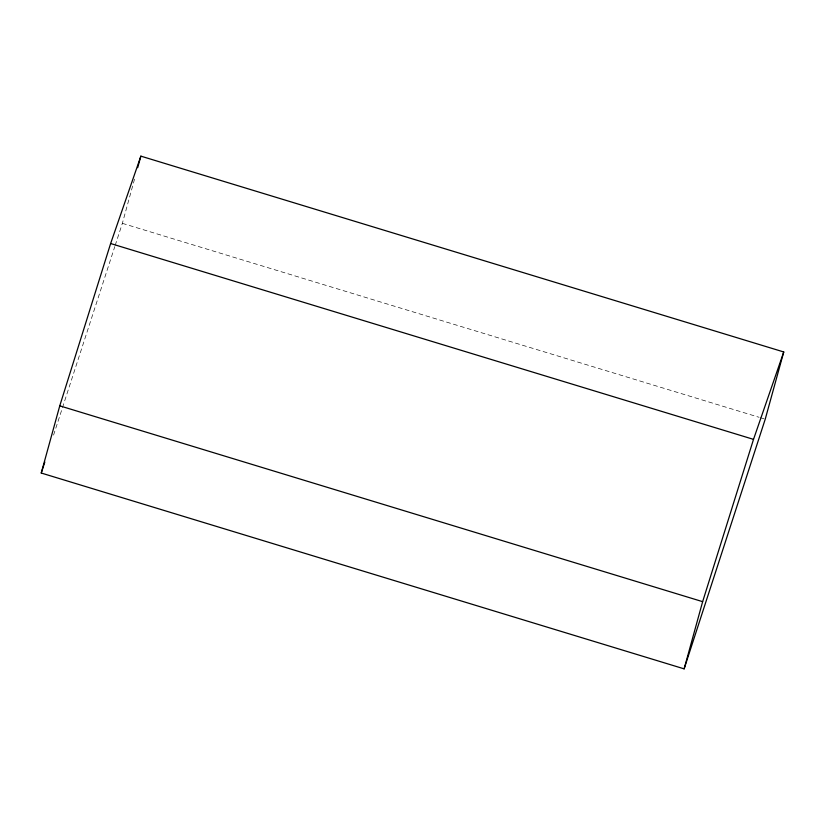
<?xml version="1.0" encoding="UTF-8"?>
<svg xmlns="http://www.w3.org/2000/svg" width="825" height="825" viewBox="0 0 825 825"><rect width="100%" height="100%" fill="white"/><g stroke="black" fill="none" stroke-linecap="round" stroke-linejoin="round"><path stroke-width="0.62" stroke-dasharray="4.12 3.09" d="M115.201 245.365L122.358 223.338L135.31 176.323M53.573 435.084L114.799 246.593M122.358 223.338L759.083 417.285M760.31 417.667L764.012 418.791"/><path stroke-width="1.24" d="M41.25 473.034L59.761 405.838L110.633 243.53L140.869 156.142L783.75 351.966L765.239 419.162L684.131 668.858L41.25 473.034L44.828 462.021M137.693 167.661L140.869 156.142M684.131 668.858L702.642 601.662L753.514 439.364L783.75 351.966M110.633 243.53L753.514 439.364M59.761 405.838L702.642 601.662"/></g></svg>
